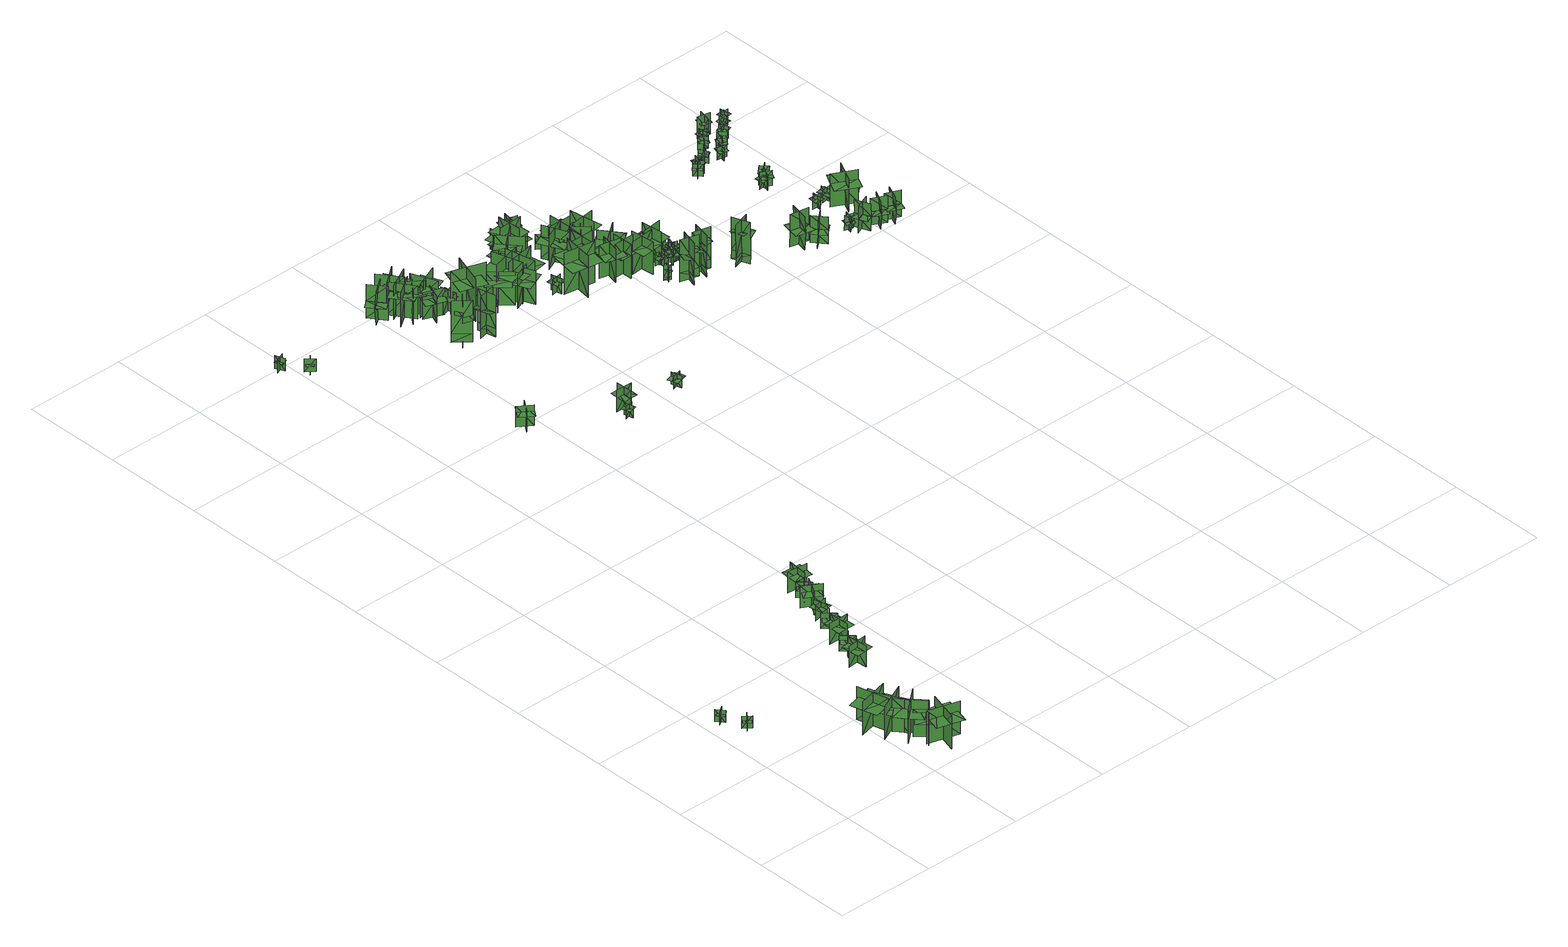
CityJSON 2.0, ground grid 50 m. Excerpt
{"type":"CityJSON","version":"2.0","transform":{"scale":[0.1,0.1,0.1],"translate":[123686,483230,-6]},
"CityObjects":{
"tree1":{"type":"SolitaryVegetationObject","geometry":[{"type":"MultiSurface","lod":"1","boundaries":[[[0,1,2]],[[0,2,3]],[[4,5,6]],[[4,6,7]],[[8,9,10]],[[8,10,11]],[[8,11,12]],[[8,12,13]]]}]},
"tree2":{"type":"SolitaryVegetationObject","geometry":[{"type":"MultiSurface","lod":"1","boundaries":[[[14,15,16]],[[14,16,17]],[[18,19,20]],[[18,20,21]],[[22,23,24]],[[22,24,25]],[[22,25,26]],[[22,26,27]]]}]},
"tree3":{"type":"SolitaryVegetationObject","geometry":[{"type":"MultiSurface","lod":"1","boundaries":[[[28,29,30]],[[28,30,31]],[[32,33,34]],[[32,34,35]],[[36,37,38]],[[36,38,39]],[[36,39,40]],[[36,40,41]]]}]},
"tree4":{"type":"SolitaryVegetationObject","geometry":[{"type":"MultiSurface","lod":"1","boundaries":[[[42,43,44]],[[42,44,45]],[[46,47,48]],[[46,48,49]],[[50,51,52]],[[50,52,53]],[[50,53,54]],[[50,54,55]]]}]},
"tree5":{"type":"SolitaryVegetationObject","geometry":[{"type":"MultiSurface","lod":"1","boundaries":[[[56,57,58]],[[56,58,59]],[[60,61,62]],[[60,62,63]],[[64,65,66]],[[64,66,67]],[[64,67,68]],[[64,68,69]]]}]},
"tree6":{"type":"SolitaryVegetationObject","geometry":[{"type":"MultiSurface","lod":"1","boundaries":[[[70,71,72]],[[70,72,73]],[[74,75,76]],[[74,76,77]],[[78,79,80]],[[78,80,81]],[[78,81,82]],[[78,82,83]]]}]},
"tree7":{"type":"SolitaryVegetationObject","geometry":[{"type":"MultiSurface","lod":"1","boundaries":[[[84,85,86]],[[84,86,87]],[[88,89,90]],[[88,90,91]],[[92,93,94]],[[92,94,95]],[[92,95,96]],[[92,96,97]]]}]},
"tree8":{"type":"SolitaryVegetationObject","geometry":[{"type":"MultiSurface","lod":"1","boundaries":[[[98,99,100]],[[98,100,101]],[[102,103,104]],[[102,104,105]],[[106,107,108]],[[106,108,109]],[[106,109,110]],[[106,110,111]]]}]},
"tree9":{"type":"SolitaryVegetationObject","geometry":[{"type":"MultiSurface","lod":"1","boundaries":[[[112,113,114]],[[112,114,115]],[[116,117,118]],[[116,118,119]],[[120,121,122]],[[120,122,123]],[[120,123,124]],[[120,124,125]]]}]},
"tree10":{"type":"SolitaryVegetationObject","geometry":[{"type":"MultiSurface","lod":"1","boundaries":[[[126,127,128]],[[126,128,129]],[[130,131,132]],[[130,132,133]],[[134,135,136]],[[134,136,137]],[[134,137,138]],[[134,138,139]]]}]},
"tree11":{"type":"SolitaryVegetationObject","geometry":[{"type":"MultiSurface","lod":"1","boundaries":[[[140,141,142]],[[140,142,143]],[[144,145,146]],[[144,146,147]],[[148,149,150]],[[148,150,151]],[[148,151,152]],[[148,152,153]]]}]},
"tree12":{"type":"SolitaryVegetationObject","geometry":[{"type":"MultiSurface","lod":"1","boundaries":[[[154,155,156]],[[154,156,157]],[[158,159,160]],[[158,160,161]],[[162,163,164]],[[162,164,165]],[[162,165,166]],[[162,166,167]]]}]},
"tree13":{"type":"SolitaryVegetationObject","geometry":[{"type":"MultiSurface","lod":"1","boundaries":[[[168,169,170]],[[168,170,171]],[[172,173,174]],[[172,174,175]],[[176,177,178]],[[176,178,179]],[[176,179,180]],[[176,180,181]]]}]},
"tree14":{"type":"SolitaryVegetationObject","geometry":[{"type":"MultiSurface","lod":"1","boundaries":[[[182,183,184]],[[182,184,185]],[[186,187,188]],[[186,188,189]],[[190,191,192]],[[190,192,193]],[[190,193,194]],[[190,194,195]]]}]},
"tree15":{"type":"SolitaryVegetationObject","geometry":[{"type":"MultiSurface","lod":"1","boundaries":[[[196,197,198]],[[196,198,199]],[[200,201,202]],[[200,202,203]],[[204,205,206]],[[204,206,207]],[[204,207,208]],[[204,208,209]]]}]},
"tree16":{"type":"SolitaryVegetationObject","geometry":[{"type":"MultiSurface","lod":"1","boundaries":[[[210,211,212]],[[210,212,213]],[[214,215,216]],[[214,216,217]],[[218,219,220]],[[218,220,221]],[[218,221,222]],[[218,222,223]]]}]},
"tree17":{"type":"SolitaryVegetationObject","geometry":[{"type":"MultiSurface","lod":"1","boundaries":[[[224,225,226]],[[224,226,227]],[[228,229,230]],[[228,230,231]],[[232,233,234]],[[232,234,235]],[[232,235,236]],[[232,236,237]]]}]},
"tree18":{"type":"SolitaryVegetationObject","geometry":[{"type":"MultiSurface","lod":"1","boundaries":[[[238,239,240]],[[238,240,241]],[[242,243,244]],[[242,244,245]],[[246,247,248]],[[246,248,249]],[[246,249,250]],[[246,250,251]]]}]},
"tree19":{"type":"SolitaryVegetationObject","geometry":[{"type":"MultiSurface","lod":"1","boundaries":[[[252,253,254]],[[252,254,255]],[[256,257,258]],[[256,258,259]],[[260,261,262]],[[260,262,263]],[[260,263,264]],[[260,264,265]]]}]},
"tree20":{"type":"SolitaryVegetationObject","geometry":[{"type":"MultiSurface","lod":"1","boundaries":[[[266,267,268]],[[266,268,269]],[[270,271,272]],[[270,272,273]],[[274,275,276]],[[274,276,277]],[[274,275,278]],[[274,278,279]]]}]},
"tree21":{"type":"SolitaryVegetationObject","geometry":[{"type":"MultiSurface","lod":"1","boundaries":[[[280,281,282]],[[280,282,283]],[[284,285,286]],[[284,286,287]],[[288,289,285]],[[288,285,284]],[[290,291,281]],[[290,281,280]],[[280,281,292]],[[280,292,293]],[[280,294,295]],[[280,295,281]]]}]},
"tree22":{"type":"SolitaryVegetationObject","geometry":[{"type":"MultiSurface","lod":"1","boundaries":[[[296,297,298]],[[296,298,299]],[[300,301,302]],[[300,302,303]],[[304,305,301]],[[304,301,300]],[[306,307,297]],[[306,297,296]],[[308,309,310]],[[308,310,311]],[[312,313,314]],[[312,314,315]]]}]},
"tree23":{"type":"SolitaryVegetationObject","geometry":[{"type":"MultiSurface","lod":"1","boundaries":[[[316,317,318]],[[316,318,319]],[[320,321,322]],[[320,322,323]],[[324,325,326]],[[324,326,327]],[[324,327,328]],[[324,328,329]]]}]},
"tree24":{"type":"SolitaryVegetationObject","geometry":[{"type":"MultiSurface","lod":"1","boundaries":[[[330,331,332]],[[330,332,333]],[[334,335,336]],[[334,336,337]],[[338,339,340]],[[338,340,341]],[[338,342,343]],[[338,343,339]]]}]},
"tree25":{"type":"SolitaryVegetationObject","geometry":[{"type":"MultiSurface","lod":"1","boundaries":[[[344,345,346]],[[344,346,347]],[[348,349,350]],[[348,350,351]],[[352,353,354]],[[352,354,355]],[[352,353,356]],[[352,356,357]]]}]},
"tree26":{"type":"SolitaryVegetationObject","geometry":[{"type":"MultiSurface","lod":"1","boundaries":[[[358,359,360]],[[358,360,361]],[[362,363,364]],[[362,364,365]],[[366,367,368]],[[366,368,369]],[[366,370,371]],[[366,371,367]]]}]},
"tree27":{"type":"SolitaryVegetationObject","geometry":[{"type":"MultiSurface","lod":"1","boundaries":[[[372,373,374]],[[372,374,375]],[[376,377,378]],[[376,378,379]],[[380,381,382]],[[380,382,383]],[[380,384,385]],[[380,385,381]]]}]},
"tree28":{"type":"SolitaryVegetationObject","geometry":[{"type":"MultiSurface","lod":"1","boundaries":[[[386,387,388]],[[386,388,389]],[[390,391,392]],[[390,392,393]],[[394,395,391]],[[394,391,390]],[[396,397,387]],[[396,387,386]],[[398,399,400]],[[398,400,401]],[[402,403,404]],[[402,404,405]]]}]},
"tree29":{"type":"SolitaryVegetationObject","geometry":[{"type":"MultiSurface","lod":"1","boundaries":[[[406,407,408]],[[406,408,409]],[[410,411,412]],[[410,412,413]],[[414,415,416]],[[414,416,417]],[[414,417,418]],[[414,418,419]]]}]},
"tree30":{"type":"SolitaryVegetationObject","geometry":[{"type":"MultiSurface","lod":"1","boundaries":[[[420,421,422]],[[420,422,423]],[[424,425,426]],[[424,426,427]],[[428,429,430]],[[428,430,431]],[[428,432,433]],[[428,433,429]]]}]},
"tree31":{"type":"SolitaryVegetationObject","geometry":[{"type":"MultiSurface","lod":"1","boundaries":[[[434,435,436]],[[434,436,437]],[[438,439,440]],[[438,440,441]],[[442,443,444]],[[442,444,445]],[[442,445,446]],[[442,446,447]]]}]},
"tree32":{"type":"SolitaryVegetationObject","geometry":[{"type":"MultiSurface","lod":"1","boundaries":[[[448,449,450]],[[448,450,451]],[[452,453,454]],[[452,454,455]],[[456,457,458]],[[456,458,459]],[[456,459,460]],[[456,460,461]]]}]},
"tree33":{"type":"SolitaryVegetationObject","geometry":[{"type":"MultiSurface","lod":"1","boundaries":[[[462,463,464]],[[462,464,465]],[[466,467,468]],[[466,468,469]],[[470,471,472]],[[470,472,473]],[[470,474,475]],[[470,475,471]]]}]},
"tree34":{"type":"SolitaryVegetationObject","geometry":[{"type":"MultiSurface","lod":"1","boundaries":[[[476,477,478]],[[476,478,479]],[[480,481,482]],[[480,482,483]],[[484,485,486]],[[484,486,487]],[[484,488,489]],[[484,489,485]]]}]},
"tree35":{"type":"SolitaryVegetationObject","geometry":[{"type":"MultiSurface","lod":"1","boundaries":[[[490,491,492]],[[490,492,493]],[[494,495,496]],[[494,496,497]],[[498,499,500]],[[498,500,501]],[[498,501,502]],[[498,502,503]]]}]},
"tree36":{"type":"SolitaryVegetationObject","geometry":[{"type":"MultiSurface","lod":"1","boundaries":[[[504,505,506]],[[504,506,507]],[[508,509,510]],[[508,510,511]],[[512,513,514]],[[512,514,515]],[[512,515,516]],[[512,516,517]]]}]},
"tree37":{"type":"SolitaryVegetationObject","geometry":[{"type":"MultiSurface","lod":"1","boundaries":[[[518,519,520]],[[518,520,521]],[[522,523,524]],[[522,524,525]],[[526,527,528]],[[526,528,529]],[[526,530,531]],[[526,531,527]]]}]},
"tree38":{"type":"SolitaryVegetationObject","geometry":[{"type":"MultiSurface","lod":"1","boundaries":[[[532,533,534]],[[532,534,535]],[[536,537,538]],[[536,538,539]],[[540,541,542]],[[540,542,543]],[[540,543,544]],[[540,544,545]]]}]},
"tree39":{"type":"SolitaryVegetationObject","geometry":[{"type":"MultiSurface","lod":"1","boundaries":[[[546,547,548]],[[546,548,549]],[[550,551,552]],[[550,552,553]],[[554,555,556]],[[554,556,557]],[[554,557,558]],[[554,558,559]]]}]},
"tree40":{"type":"SolitaryVegetationObject","geometry":[{"type":"MultiSurface","lod":"1","boundaries":[[[560,561,562]],[[560,562,563]],[[564,565,566]],[[564,566,567]],[[568,569,570]],[[568,570,571]],[[568,571,572]],[[568,572,573]]]}]},
"tree41":{"type":"SolitaryVegetationObject","geometry":[{"type":"MultiSurface","lod":"1","boundaries":[[[574,575,576]],[[574,576,577]],[[578,579,580]],[[578,580,581]],[[582,583,584]],[[582,584,585]],[[582,586,587]],[[582,587,583]]]}]},
"tree42":{"type":"SolitaryVegetationObject","geometry":[{"type":"MultiSurface","lod":"1","boundaries":[[[588,589,590]],[[588,590,591]],[[592,593,594]],[[592,594,595]],[[596,597,598]],[[596,598,599]],[[596,600,601]],[[596,601,597]]]}]},
"tree43":{"type":"SolitaryVegetationObject","geometry":[{"type":"MultiSurface","lod":"1","boundaries":[[[602,603,604]],[[602,604,605]],[[606,607,608]],[[606,608,609]],[[610,611,612]],[[610,612,613]],[[610,614,615]],[[610,615,611]]]}]},
"tree44":{"type":"SolitaryVegetationObject","geometry":[{"type":"MultiSurface","lod":"1","boundaries":[[[616,617,618]],[[616,618,619]],[[620,621,622]],[[620,622,623]],[[624,625,626]],[[624,626,627]],[[624,627,628]],[[624,628,629]]]}]},
"tree45":{"type":"SolitaryVegetationObject","geometry":[{"type":"MultiSurface","lod":"1","boundaries":[[[630,631,632]],[[630,632,633]],[[634,635,636]],[[634,636,637]],[[638,639,640]],[[638,640,641]],[[638,641,642]],[[638,642,643]]]}]},
"tree46":{"type":"SolitaryVegetationObject","geometry":[{"type":"MultiSurface","lod":"1","boundaries":[[[644,645,646]],[[644,646,647]],[[648,649,650]],[[648,650,651]],[[652,653,654]],[[652,654,655]],[[652,655,656]],[[652,656,657]]]}]},
"tree47":{"type":"SolitaryVegetationObject","geometry":[{"type":"MultiSurface","lod":"1","boundaries":[[[658,659,660]],[[658,660,661]],[[662,663,664]],[[662,664,665]],[[666,667,668]],[[666,668,669]],[[666,669,670]],[[666,670,671]]]}]},
"tree48":{"type":"SolitaryVegetationObject","geometry":[{"type":"MultiSurface","lod":"1","boundaries":[[[672,673,674]],[[672,674,675]],[[676,677,678]],[[676,678,679]],[[680,681,682]],[[680,682,683]],[[680,683,684]],[[680,684,685]]]}]},
"tree49":{"type":"SolitaryVegetationObject","geometry":[{"type":"MultiSurface","lod":"1","boundaries":[[[686,687,688]],[[686,688,689]],[[690,691,692]],[[690,692,693]],[[694,695,696]],[[694,696,697]],[[694,695,698]],[[694,698,699]]]}]},
"tree50":{"type":"SolitaryVegetationObject","geometry":[{"type":"MultiSurface","lod":"1","boundaries":[[[700,701,702]],[[700,702,703]],[[704,705,706]],[[704,706,707]],[[708,709,710]],[[708,710,711]],[[708,709,712]],[[708,712,713]]]}]},
"tree51":{"type":"SolitaryVegetationObject","geometry":[{"type":"MultiSurface","lod":"1","boundaries":[[[714,715,716]],[[714,716,717]],[[718,719,720]],[[718,720,721]],[[722,723,724]],[[722,724,725]],[[722,725,726]],[[722,726,727]]]}]},
"tree52":{"type":"SolitaryVegetationObject","geometry":[{"type":"MultiSurface","lod":"1","boundaries":[[[728,729,730]],[[728,730,731]],[[732,733,734]],[[732,734,735]],[[736,737,738]],[[736,738,739]],[[736,740,741]],[[736,741,737]]]}]},
"tree53":{"type":"SolitaryVegetationObject","geometry":[{"type":"MultiSurface","lod":"1","boundaries":[[[742,743,744]],[[742,744,745]],[[746,747,748]],[[746,748,749]],[[750,751,752]],[[750,752,753]],[[750,753,754]],[[750,754,755]]]}]},
"tree54":{"type":"SolitaryVegetationObject","geometry":[{"type":"MultiSurface","lod":"1","boundaries":[[[756,757,758]],[[756,758,759]],[[760,761,762]],[[760,762,763]],[[764,765,766]],[[764,766,767]],[[764,767,768]],[[764,768,769]]]}]},
"tree55":{"type":"SolitaryVegetationObject","geometry":[{"type":"MultiSurface","lod":"1","boundaries":[[[770,771,772]],[[770,772,773]],[[774,775,776]],[[774,776,777]],[[778,779,775]],[[778,775,774]],[[780,781,771]],[[780,771,770]],[[770,771,782]],[[770,782,783]],[[770,784,785]],[[770,785,771]]]}]},
"tree56":{"type":"SolitaryVegetationObject","geometry":[{"type":"MultiSurface","lod":"1","boundaries":[[[786,787,788]],[[786,788,789]],[[790,791,792]],[[790,792,793]],[[794,795,796]],[[794,796,797]],[[794,798,799]],[[794,799,795]]]}]},
"tree57":{"type":"SolitaryVegetationObject","geometry":[{"type":"MultiSurface","lod":"1","boundaries":[[[800,801,802]],[[800,802,803]],[[804,805,806]],[[804,806,807]],[[808,809,810]],[[808,810,811]],[[808,811,812]],[[808,812,813]]]}]},
"tree58":{"type":"SolitaryVegetationObject","geometry":[{"type":"MultiSurface","lod":"1","boundaries":[[[814,815,816]],[[814,816,817]],[[818,819,820]],[[818,820,821]],[[822,823,819]],[[822,819,818]],[[824,825,815]],[[824,815,814]],[[826,827,828]],[[826,828,829]],[[830,831,832]],[[830,832,833]]]}]},
"tree59":{"type":"SolitaryVegetationObject","geometry":[{"type":"MultiSurface","lod":"1","boundaries":[[[834,835,836]],[[834,836,837]],[[838,839,840]],[[838,840,841]],[[842,843,844]],[[842,844,845]],[[842,845,846]],[[842,846,847]]]}]},
"tree60":{"type":"SolitaryVegetationObject","geometry":[{"type":"MultiSurface","lod":"1","boundaries":[[[848,849,850]],[[848,850,851]],[[852,853,854]],[[852,854,855]],[[856,857,858]],[[856,858,859]],[[856,859,860]],[[856,860,861]]]}]},
"tree61":{"type":"SolitaryVegetationObject","geometry":[{"type":"MultiSurface","lod":"1","boundaries":[[[862,863,864]],[[862,864,865]],[[866,867,868]],[[866,868,869]],[[870,871,867]],[[870,867,866]],[[872,873,863]],[[872,863,862]],[[874,875,876]],[[874,876,877]],[[878,879,880]],[[878,880,881]]]}]},
"tree62":{"type":"SolitaryVegetationObject","geometry":[{"type":"MultiSurface","lod":"1","boundaries":[[[882,883,884]],[[882,884,885]],[[886,887,888]],[[886,888,889]],[[890,891,892]],[[890,892,893]],[[890,893,894]],[[890,894,895]]]}]},
"tree63":{"type":"SolitaryVegetationObject","geometry":[{"type":"MultiSurface","lod":"1","boundaries":[[[896,897,898]],[[896,898,899]],[[900,901,902]],[[900,902,903]],[[904,905,906]],[[904,906,907]],[[904,908,909]],[[904,909,905]]]}]},
"tree64":{"type":"SolitaryVegetationObject","geometry":[{"type":"MultiSurface","lod":"1","boundaries":[[[910,911,912]],[[910,912,913]],[[914,915,916]],[[914,916,917]],[[918,919,920]],[[918,920,921]],[[918,921,922]],[[918,922,923]]]}]},
"tree65":{"type":"SolitaryVegetationObject","geometry":[{"type":"MultiSurface","lod":"1","boundaries":[[[924,925,926]],[[924,926,927]],[[928,929,930]],[[928,930,931]],[[932,933,929]],[[932,929,928]],[[934,935,925]],[[934,925,924]],[[936,937,938]],[[936,938,939]],[[940,941,942]],[[940,942,943]]]}]},
"tree66":{"type":"SolitaryVegetationObject","geometry":[{"type":"MultiSurface","lod":"1","boundaries":[[[944,945,946]],[[944,946,947]],[[948,949,950]],[[948,950,951]],[[952,953,954]],[[952,954,955]],[[952,955,956]],[[952,956,957]]]}]},
"tree67":{"type":"SolitaryVegetationObject","geometry":[{"type":"MultiSurface","lod":"1","boundaries":[[[958,959,960]],[[958,960,961]],[[962,963,964]],[[962,964,965]],[[966,967,968]],[[966,968,969]],[[966,969,970]],[[966,970,971]]]}]},
"tree68":{"type":"SolitaryVegetationObject","geometry":[{"type":"MultiSurface","lod":"1","boundaries":[[[972,973,974]],[[972,974,975]],[[976,977,978]],[[976,978,979]],[[980,981,982]],[[980,982,983]],[[980,983,984]],[[980,984,985]]]}]},
"tree69":{"type":"SolitaryVegetationObject","geometry":[{"type":"MultiSurface","lod":"1","boundaries":[[[986,987,988]],[[986,988,989]],[[990,991,992]],[[990,992,993]],[[994,995,996]],[[994,996,997]],[[994,997,998]],[[994,998,999]]]}]},
"tree70":{"type":"SolitaryVegetationObject","geometry":[{"type":"MultiSurface","lod":"1","boundaries":[[[1000,1001,1002]],[[1000,1002,1003]],[[1004,1005,1006]],[[1004,1006,1007]],[[1008,1009,1010]],[[1008,1010,1011]],[[1008,1011,1012]],[[1008,1012,1013]]]}]},
"tree71":{"type":"SolitaryVegetationObject","geometry":[{"type":"MultiSurface","lod":"1","boundaries":[[[1014,1015,1016]],[[1014,1016,1017]],[[1018,1019,1020]],[[1018,1020,1021]],[[1022,1023,1019]],[[1022,1019,1018]],[[1024,1025,1015]],[[1024,1015,1014]],[[1026,1027,1028]],[[1026,1028,1029]],[[1030,1031,1032]],[[1030,1032,1033]]]}]},
"tree72":{"type":"SolitaryVegetationObject","geometry":[{"type":"MultiSurface","lod":"1","boundaries":[[[1034,1035,1036]],[[1034,1036,1037]],[[1038,1039,1040]],[[1038,1040,1041]],[[1042,1043,1039]],[[1042,1039,1038]],[[1044,1045,1035]],[[1044,1035,1034]],[[1034,1035,1046]],[[1034,1046,1047]],[[1034,1048,1049]],[[1034,1049,1035]]]}]},
"tree73":{"type":"SolitaryVegetationObject","geometry":[{"type":"MultiSurface","lod":"1","boundaries":[[[1050,1051,1052]],[[1050,1052,1053]],[[1054,1055,1056]],[[1054,1056,1057]],[[1058,1059,1055]],[[1058,1055,1054]],[[1060,1061,1051]],[[1060,1051,1050]],[[1050,1051,1062]],[[1050,1062,1063]],[[1050,1064,1065]],[[1050,1065,1051]]]}]},
"tree74":{"type":"SolitaryVegetationObject","geometry":[{"type":"MultiSurface","lod":"1","boundaries":[[[1066,1067,1068]],[[1066,1068,1069]],[[1070,1071,1072]],[[1070,1072,1073]],[[1074,1075,1071]],[[1074,1071,1070]],[[1076,1077,1067]],[[1076,1067,1066]],[[1066,1067,1078]],[[1066,1078,1079]],[[1066,1080,1081]],[[1066,1081,1067]]]}]},
"tree75":{"type":"SolitaryVegetationObject","geometry":[{"type":"MultiSurface","lod":"1","boundaries":[[[1082,1083,1084]],[[1082,1084,1085]],[[1086,1087,1088]],[[1086,1088,1089]],[[1090,1091,1092]],[[1090,1092,1093]],[[1090,1093,1094]],[[1090,1094,1095]]]}]},
"tree76":{"type":"SolitaryVegetationObject","geometry":[{"type":"MultiSurface","lod":"1","boundaries":[[[1096,1097,1098]],[[1096,1098,1099]],[[1100,1101,1102]],[[1100,1102,1103]],[[1104,1105,1101]],[[1104,1101,1100]],[[1106,1107,1097]],[[1106,1097,1096]],[[1096,1097,1108]],[[1096,1108,1109]],[[1096,1110,1111]],[[1096,1111,1097]]]}]},
"tree77":{"type":"SolitaryVegetationObject","geometry":[{"type":"MultiSurface","lod":"1","boundaries":[[[1112,1113,1114]],[[1112,1114,1115]],[[1116,1117,1118]],[[1116,1118,1119]],[[1120,1121,1122]],[[1120,1122,1123]],[[1120,1124,1125]],[[1120,1125,1121]]]}]},
"tree78":{"type":"SolitaryVegetationObject","geometry":[{"type":"MultiSurface","lod":"1","boundaries":[[[1126,1127,1128]],[[1126,1128,1129]],[[1130,1131,1132]],[[1130,1132,1133]],[[1134,1135,1136]],[[1134,1136,1137]],[[1134,1137,1138]],[[1134,1138,1139]]]}]},
"tree79":{"type":"SolitaryVegetationObject","geometry":[{"type":"MultiSurface","lod":"1","boundaries":[[[1140,1141,1142]],[[1140,1142,1143]],[[1144,1145,1146]],[[1144,1146,1147]],[[1148,1149,1150]],[[1148,1150,1151]],[[1148,1151,1152]],[[1148,1152,1153]]]}]},
"tree80":{"type":"SolitaryVegetationObject","geometry":[{"type":"MultiSurface","lod":"1","boundaries":[[[1154,1155,1156]],[[1154,1156,1157]],[[1158,1159,1160]],[[1158,1160,1161]],[[1162,1163,1164]],[[1162,1164,1165]],[[1162,1165,1166]],[[1162,1166,1167]]]}]},
"tree81":{"type":"SolitaryVegetationObject","geometry":[{"type":"MultiSurface","lod":"1","boundaries":[[[1168,1169,1170]],[[1168,1170,1171]],[[1172,1173,1174]],[[1172,1174,1175]],[[1176,1177,1178]],[[1176,1178,1179]],[[1176,1179,1180]],[[1176,1180,1181]]]}]},
"tree82":{"type":"SolitaryVegetationObject","geometry":[{"type":"MultiSurface","lod":"1","boundaries":[[[1182,1183,1184]],[[1182,1184,1185]],[[1186,1187,1188]],[[1186,1188,1189]],[[1190,1191,1187]],[[1190,1187,1186]],[[1192,1193,1183]],[[1192,1183,1182]],[[1182,1183,1194]],[[1182,1194,1195]],[[1182,1196,1197]],[[1182,1197,1183]]]}]},
"tree83":{"type":"SolitaryVegetationObject","geometry":[{"type":"MultiSurface","lod":"1","boundaries":[[[1198,1199,1200]],[[1198,1200,1201]],[[1202,1203,1204]],[[1202,1204,1205]],[[1206,1207,1208]],[[1206,1208,1209]],[[1206,1210,1211]],[[1206,1211,1207]]]}]},
"tree84":{"type":"SolitaryVegetationObject","geometry":[{"type":"MultiSurface","lod":"1","boundaries":[[[1212,1213,1214]],[[1212,1214,1215]],[[1216,1217,1218]],[[1216,1218,1219]],[[1220,1221,1222]],[[1220,1222,1223]],[[1220,1223,1224]],[[1220,1224,1225]]]}]},
"tree85":{"type":"SolitaryVegetationObject","geometry":[{"type":"MultiSurface","lod":"1","boundaries":[[[1226,1227,1228]],[[1226,1228,1229]],[[1230,1231,1232]],[[1230,1232,1233]],[[1234,1235,1236]],[[1234,1236,1237]],[[1234,1237,1238]],[[1234,1238,1239]]]}]},
"tree86":{"type":"SolitaryVegetationObject","geometry":[{"type":"MultiSurface","lod":"1","boundaries":[[[1240,1241,1242]],[[1240,1242,1243]],[[1244,1245,1246]],[[1244,1246,1247]],[[1248,1249,1250]],[[1248,1250,1251]],[[1248,1251,1252]],[[1248,1252,1253]]]}]},
"tree87":{"type":"SolitaryVegetationObject","geometry":[{"type":"MultiSurface","lod":"1","boundaries":[[[1254,1255,1256]],[[1254,1256,1257]],[[1258,1259,1260]],[[1258,1260,1261]],[[1262,1263,1259]],[[1262,1259,1258]],[[1264,1265,1255]],[[1264,1255,1254]],[[1254,1255,1266]],[[1254,1266,1267]],[[1254,1268,1269]],[[1254,1269,1255]]]}]},
"tree88":{"type":"SolitaryVegetationObject","geometry":[{"type":"MultiSurface","lod":"1","boundaries":[[[1270,1271,1272]],[[1270,1272,1273]],[[1274,1275,1276]],[[1274,1276,1277]],[[1278,1279,1280]],[[1278,1280,1281]],[[1278,1281,1282]],[[1278,1282,1283]]]}]},
"tree89":{"type":"SolitaryVegetationObject","geometry":[{"type":"MultiSurface","lod":"1","boundaries":[[[1284,1285,1286]],[[1284,1286,1287]],[[1288,1289,1290]],[[1288,1290,1291]],[[1292,1293,1294]],[[1292,1294,1295]],[[1292,1295,1296]],[[1292,1296,1297]]]}]},
"tree90":{"type":"SolitaryVegetationObject","geometry":[{"type":"MultiSurface","lod":"1","boundaries":[[[1298,1299,1300]],[[1298,1300,1301]],[[1302,1303,1304]],[[1302,1304,1305]],[[1306,1307,1308]],[[1306,1308,1309]],[[1306,1309,1310]],[[1306,1310,1311]]]}]},
"tree91":{"type":"SolitaryVegetationObject","geometry":[{"type":"MultiSurface","lod":"1","boundaries":[[[1312,1313,1314]],[[1312,1314,1315]],[[1316,1317,1318]],[[1316,1318,1319]],[[1320,1321,1322]],[[1320,1322,1323]],[[1320,1323,1324]],[[1320,1324,1325]]]}]},
"tree92":{"type":"SolitaryVegetationObject","geometry":[{"type":"MultiSurface","lod":"1","boundaries":[[[1326,1327,1328]],[[1326,1328,1329]],[[1330,1331,1332]],[[1330,1332,1333]],[[1334,1335,1336]],[[1334,1336,1337]],[[1334,1337,1338]],[[1334,1338,1339]]]}]},
"tree93":{"type":"SolitaryVegetationObject","geometry":[{"type":"MultiSurface","lod":"1","boundaries":[[[1340,1341,1342]],[[1340,1342,1343]],[[1344,1345,1346]],[[1344,1346,1347]],[[1348,1349,1350]],[[1348,1350,1351]],[[1348,1351,1352]],[[1348,1352,1353]]]}]},
"tree94":{"type":"SolitaryVegetationObject","geometry":[{"type":"MultiSurface","lod":"1","boundaries":[[[1354,1355,1356]],[[1354,1356,1357]],[[1358,1359,1360]],[[1358,1360,1361]],[[1362,1363,1364]],[[1362,1364,1365]],[[1362,1365,1366]],[[1362,1366,1367]]]}]},
"tree95":{"type":"SolitaryVegetationObject","geometry":[{"type":"MultiSurface","lod":"1","boundaries":[[[1368,1369,1370]],[[1368,1370,1371]],[[1372,1373,1374]],[[1372,1374,1375]],[[1376,1377,1378]],[[1376,1378,1379]],[[1376,1379,1380]],[[1376,1380,1381]]]}]},
"tree96":{"type":"SolitaryVegetationObject","geometry":[{"type":"MultiSurface","lod":"1","boundaries":[[[1382,1383,1384]],[[1382,1384,1385]],[[1386,1387,1388]],[[1386,1388,1389]],[[1390,1391,1392]],[[1390,1392,1393]],[[1390,1393,1394]],[[1390,1394,1395]]]}]},
"tree97":{"type":"SolitaryVegetationObject","geometry":[{"type":"MultiSurface","lod":"1","boundaries":[[[1396,1397,1398]],[[1396,1398,1399]],[[1400,1401,1402]],[[1400,1402,1403]],[[1404,1405,1406]],[[1404,1406,1407]],[[1404,1407,1408]],[[1404,1408,1409]]]}]}
},
"vertices":[
[18,807,55],[55,834,55],[55,834,117],[18,807,117],[47,802,55],[47,802,117],[20,840,117],[20,840,55],[47,802,98],[63,814,98],[41,844,98],[25,832,98],[10,821,98],[32,791,98],
[69,725,55],[105,696,55],[105,696,117],[69,725,117],[72,696,55],[72,696,117],[102,731,117],[102,731,55],[72,696,97],[87,683,97],[111,712,97],[96,724,97],[81,737,97],[57,708,97],
[471,447,49],[509,294,49],[509,294,220],[471,447,220],[414,350,49],[567,388,49],[567,388,220],[414,350,220],[420,352,172],[437,285,172],[577,320,172],[561,387,172],[544,454,172],[404,418,172],
[459,261,49],[601,328,49],[601,328,219],[459,261,219],[565,224,49],[498,366,49],[498,366,219],[565,224,219],[562,229,172],[625,259,172],[563,390,172],[501,360,172],[438,331,172],[500,200,172],
[623,162,49],[522,283,49],[522,283,220],[623,162,220],[632,274,49],[511,173,49],[511,173,220],[632,274,220],[627,270,173],[583,323,173],[472,230,173],[516,177,173],[560,124,173],[671,217,173],
[564,104,50],[652,198,50],[652,198,190],[564,104,190],[656,108,50],[562,196,50],[562,196,190],[656,108,190],[652,112,151],[691,153,151],[604,234,151],[566,192,151],[527,151,151],[614,70,151],
[718,75,49],[566,117,49],[566,117,220],[718,75,220],[662,172,49],[620,21,49],[620,21,220],[662,172,220],[660,166,173],[594,185,173],[555,45,173],[621,27,173],[688,8,173],[726,148,173],
[706,747,47],[806,757,47],[806,757,155],[706,747,155],[762,702,47],[752,802,47],[752,802,155],[762,702,155],[762,706,125],[805,710,125],[796,802,125],[753,798,125],[709,794,125],[718,702,125],
[758,863,47],[809,813,47],[809,813,125],[758,863,125],[759,812,47],[810,863,47],[810,863,125],[759,812,125],[761,814,103],[784,792,103],[830,839,103],[808,861,103],[785,883,103],[739,836,103],
[760,923,46],[861,923,46],[861,923,155],[760,923,155],[812,873,46],[811,973,46],[811,973,155],[812,873,155],[812,877,125],[856,877,125],[855,969,125],[811,969,125],[768,969,125],[768,877,125],
[810,1033,47],[864,985,47],[864,985,125],[810,1033,125],[814,982,47],[861,1036,47],[861,1036,125],[814,982,125],[816,984,103],[839,963,103],[883,1013,103],[859,1033,103],[836,1054,103],[792,1005,103],
[901,1102,47],[831,1087,47],[831,1087,125],[901,1102,125],[858,1129,47],[872,1059,47],[872,1059,125],[858,1129,125],[858,1127,103],[828,1120,103],[841,1056,103],[871,1062,103],[902,1068,103],[889,1133,103],
[936,1154,46],[850,1204,46],[850,1204,155],[936,1154,155],[917,1223,46],[867,1136,46],[867,1136,155],[917,1223,155],[915,1220,125],[877,1241,125],[831,1162,125],[869,1140,125],[907,1118,125],[953,1198,125],
[940,1221,47],[888,1270,47],[888,1270,125],[940,1221,125],[938,1272,47],[889,1220,47],[889,1220,125],[938,1272,125],[936,1270,103],[913,1292,103],[868,1244,103],[891,1222,103],[914,1201,103],[959,1249,103],
[931,1262,46],[940,1362,46],[940,1362,155],[931,1262,155],[986,1308,46],[886,1317,46],[886,1317,155],[986,1308,155],[981,1308,125],[986,1352,125],[894,1361,125],[890,1317,125],[886,1273,125],[977,1265,125],
[429,3928,48],[410,3973,48],[410,3973,114],[429,3928,114],[442,3961,48],[397,3941,48],[397,3941,114],[442,3961,114],[437,3959,89],[429,3977,89],[397,3963,89],[405,3945,89],[413,3926,89],[445,3940,89],
[510,3862,57],[477,3826,57],[477,3826,123],[510,3862,123],[475,3860,57],[512,3827,57],[512,3827,123],[475,3860,123],[479,3857,98],[466,3841,98],[492,3818,98],[505,3833,98],[519,3848,98],[493,3872,98],
[910,2910,64],[847,2955,64],[847,2955,172],[910,2910,172],[902,2961,64],[857,2898,64],[857,2898,172],[902,2961,172],[902,2961,142],[870,2983,142],[825,2920,142],[857,2898,142],[888,2875,142],[933,2938,142],
[1230,2685,61],[1273,2695,61],[1273,2695,123],[1230,2685,123],[1256,2669,61],[1245,2712,61],[1245,2712,123],[1256,2669,123],[1256,2669,105],[1277,2675,105],[1266,2718,105],[1245,2712,105],[1223,2707,105],[1234,2664,105],
[1276,2788,61],[1276,2705,61],[1276,2705,171],[1276,2788,171],[1236,2748,61],[1319,2748,61],[1319,2748,171],[1236,2748,171],[1273,2788,134],[1273,2705,134],[1314,2705,134],[1314,2787,134],[1240,2705,134],[1240,2788,134],
[979,4019,94],[1036,3945,94],[1074,3974,94],[1017,4048,94],[1043,4012,94],[969,3955,94],[973,3950,180],[1047,4007,180],[1047,4007,8],[973,3950,8],[976,4016,8],[1033,3942,8],[1036,3945,180],[979,4019,180],[942,3990,94],[998,3916,94],
[1180,3640,60],[1119,3573,60],[1118,3574,230],[1179,3641,230],[1112,3637,60],[1179,3576,60],[1179,3576,230],[1112,3637,230],[1112,3637,15],[1179,3576,15],[1179,3641,15],[1118,3574,15],[1180,3640,143],[1119,3573,143],[1153,3542,159],[1214,3609,159],[1127,3582,169],[1172,3633,169],[1147,3656,179],[1101,3605,179],
[1035,4014,16],[1033,4058,16],[1033,4058,78],[1035,4014,78],[1055,4036,16],[1011,4034,16],[1011,4034,78],[1055,4036,78],[1055,4036,60],[1054,4058,60],[1010,4056,60],[1011,4034,60],[1012,4012,60],[1056,4014,60],
[1057,3972,7],[1130,3864,7],[1130,3864,179],[1057,3972,179],[1038,3871,7],[1146,3944,7],[1146,3944,179],[1038,3871,179],[1064,3963,134],[1130,3864,134],[1173,3893,134],[1106,3992,134],[1021,3934,134],[1087,3836,134],
[1050,4043,14],[1128,3941,14],[1128,3941,186],[1050,4043,186],[1039,3956,14],[1141,4035,14],[1141,4035,186],[1039,3956,186],[1047,4041,128],[1125,3938,128],[1177,3978,128],[1098,4080,128],[1084,3906,128],[1005,4009,128],
[1074,3949,8],[1178,3870,8],[1178,3870,180],[1074,3949,180],[1089,3847,8],[1167,3951,8],[1167,3951,180],[1089,3847,180],[1083,3942,136],[1178,3870,136],[1209,3911,136],[1114,3983,136],[1052,3901,136],[1147,3829,136],
[1082,4026,11],[1142,3911,11],[1142,3911,183],[1082,4026,183],[1052,3928,11],[1167,3988,11],[1167,3988,183],[1052,3928,183],[1088,4016,139],[1142,3911,139],[1188,3935,139],[1133,4040,139],[1042,3993,139],[1097,3887,139],
[1275,3538,59],[1254,3626,59],[1255,3627,229],[1277,3539,229],[1311,3597,59],[1223,3575,59],[1223,3574,229],[1311,3596,229],[1311,3596,14],[1223,3574,14],[1277,3539,14],[1255,3627,14],[1276,3538,142],[1254,3626,142],[1210,3615,158],[1231,3527,158],[1258,3614,169],[1274,3548,169],[1308,3557,178],[1291,3623,178],
[1143,3848,8],[1236,3811,8],[1236,3811,146],[1143,3848,146],[1169,3787,8],[1206,3879,8],[1206,3879,146],[1169,3787,146],[1169,3787,108],[1216,3769,108],[1252,3861,108],[1206,3879,108],[1159,3898,108],[1123,3805,108],
[1262,3911,10],[1142,3861,10],[1142,3861,182],[1262,3911,182],[1167,3949,10],[1217,3829,10],[1217,3829,182],[1167,3949,182],[1252,3906,138],[1142,3861,138],[1162,3813,138],[1272,3859,138],[1232,3954,138],[1123,3908,138],
[1569,2704,46],[1569,2704,108],[1554,2755,108],[1554,2755,46],[1538,2722,46],[1538,2722,108],[1587,2736,108],[1587,2736,46],[1530,2720,88],[1537,2694,88],[1599,2712,88],[1592,2737,88],[1584,2763,88],[1523,2746,88],
[1251,3851,13],[1270,3776,13],[1270,3776,121],[1251,3851,121],[1224,3807,13],[1299,3826,13],[1299,3826,121],[1224,3807,121],[1224,3807,90],[1233,3770,90],[1309,3788,90],[1299,3826,90],[1290,3863,90],[1215,3845,90],
[1296,3683,10],[1348,3840,10],[1348,3840,229],[1296,3683,229],[1412,3743,10],[1255,3795,10],[1255,3795,229],[1412,3743,229],[1301,3697,172],[1348,3840,172],[1286,3861,172],[1238,3717,172],[1363,3676,172],[1410,3820,172],
[1501,3661,5],[1405,3749,5],[1405,3749,177],[1501,3661,177],[1496,3764,5],[1408,3668,5],[1408,3668,177],[1496,3764,177],[1493,3669,133],[1405,3749,133],[1370,3711,133],[1458,3631,133],[1527,3706,133],[1440,3787,133],
[1490,3795,4],[1530,3645,4],[1530,3645,219],[1490,3795,219],[1438,3706,4],[1588,3746,4],[1588,3746,219],[1438,3706,219],[1438,3706,159],[1458,3631,159],[1608,3671,159],[1588,3746,159],[1568,3821,159],[1418,3781,159],
[1467,3767,17],[1544,3792,17],[1544,3792,126],[1467,3767,126],[1514,3744,17],[1514,3744,126],[1488,3821,126],[1488,3821,17],[1514,3744,92],[1546,3754,92],[1525,3816,92],[1493,3805,92],[1461,3795,92],[1481,3733,92],
[1489,3630,9],[1585,3671,9],[1585,3671,183],[1489,3630,183],[1563,3601,9],[1522,3697,9],[1522,3697,183],[1563,3601,183],[1563,3601,126],[1522,3697,126],[1470,3674,126],[1511,3578,126],[1616,3623,126],[1575,3719,126],
[1546,3770,4],[1574,3618,4],[1574,3618,220],[1546,3770,220],[1487,3686,4],[1639,3713,4],[1639,3713,220],[1487,3686,220],[1487,3686,159],[1500,3610,159],[1653,3637,159],[1639,3713,159],[1626,3790,159],[1473,3762,159],
[1632,3847,17],[1579,3862,17],[1579,3862,94],[1632,3847,94],[1614,3879,17],[1600,3826,17],[1600,3826,94],[1614,3879,94],[1614,3879,72],[1588,3886,72],[1573,3833,72],[1600,3826,72],[1626,3818,72],[1641,3872,72],
[1697,3582,9],[1685,3636,9],[1685,3636,86],[1697,3582,86],[1717,3612,9],[1663,3601,9],[1663,3601,86],[1717,3612,86],[1717,3612,65],[1711,3639,65],[1657,3628,65],[1663,3601,65],[1669,3574,65],[1723,3585,65],
[1577,3882,17],[1643,3891,17],[1643,3891,128],[1577,3882,128],[1618,3851,17],[1609,3917,17],[1609,3917,128],[1618,3851,128],[1618,3851,92],[1609,3917,92],[1573,3912,92],[1582,3847,92],[1654,3856,92],[1645,3922,92],
[1698,3810,10],[1615,3910,10],[1615,3910,182],[1698,3810,182],[1707,3912,10],[1607,3829,10],[1607,3829,182],[1707,3912,182],[1691,3818,138],[1615,3910,138],[1575,3877,138],[1651,3786,138],[1730,3851,138],[1655,3943,138],
[1663,3884,13],[1662,3967,13],[1662,3967,123],[1663,3884,123],[1708,3931,13],[1626,3930,13],[1626,3930,123],[1708,3931,123],[1663,3891,95],[1662,3967,95],[1629,3966,95],[1630,3891,95],[1695,3891,95],[1695,3967,95],
[1705,3577,4],[1859,3553,4],[1859,3553,219],[1705,3577,219],[1766,3493,4],[1789,3646,4],[1789,3646,219],[1766,3493,219],[1766,3493,159],[1843,3481,159],[1866,3634,159],[1789,3646,159],[1713,3658,159],[1689,3505,159],
[1691,4017,15],[1711,3918,15],[1711,3918,123],[1691,4017,123],[1652,3957,15],[1750,3976,15],[1750,3976,123],[1652,3957,123],[1656,3957,93],[1665,3914,93],[1755,3933,93],[1746,3976,93],[1738,4019,93],[1647,4000,93],
[1663,3927,12],[1784,3933,12],[1784,3933,182],[1663,3927,182],[1722,3872,12],[1716,3993,12],[1716,3993,182],[1722,3872,182],[1722,3872,134],[1783,3875,134],[1777,3997,134],[1716,3993,134],[1655,3990,134],[1662,3869,134],
[1762,3952,15],[1728,4005,15],[1728,4005,123],[1762,3952,123],[1771,3993,15],[1771,3993,123],[1718,3959,123],[1718,3959,15],[1769,3992,88],[1755,4014,88],[1712,3987,88],[1726,3964,88],[1740,3942,88],[1783,3969,88],
[1792,3898,14],[1792,3953,14],[1792,3953,91],[1792,3898,91],[1818,3924,14],[1763,3924,14],[1763,3924,91],[1818,3924,91],[1818,3924,69],[1818,3951,69],[1763,3951,69],[1763,3924,69],[1763,3896,69],[1818,3896,69],
[1810,3831,7],[1864,3714,7],[1864,3714,179],[1810,3831,179],[1780,3749,7],[1897,3802,7],[1897,3802,179],[1780,3749,179],[1806,3829,122],[1860,3712,122],[1919,3739,122],[1865,3856,122],[1813,3690,122],[1759,3807,122],
[1883,3594,6],[1880,3724,6],[1880,3724,178],[1883,3594,178],[1943,3658,6],[1814,3655,6],[1814,3655,178],[1943,3658,178],[1888,3595,120],[1884,3724,120],[1819,3722,120],[1823,3593,120],[1936,3725,120],[1940,3596,120],
[1794,3978,15],[1808,4055,15],[1808,4055,123],[1794,3978,123],[1836,4007,15],[1760,4022,15],[1760,4022,123],[1836,4007,123],[1836,4007,93],[1843,4045,93],[1767,4060,93],[1760,4022,93],[1753,3983,93],[1829,3969,93],
[1923,3491,6],[1947,3592,6],[1947,3592,179],[1923,3491,179],[1991,3533,6],[1890,3557,6],[1890,3557,179],[1991,3533,179],[1991,3533,123],[1890,3557,123],[1876,3502,123],[1978,3477,123],[2004,3588,123],[1903,3613,123],
[1872,3851,13],[1830,3888,13],[1830,3888,90],[1872,3851,90],[1870,3888,13],[1833,3846,13],[1833,3846,90],[1870,3888,90],[1870,3888,69],[1849,3906,69],[1813,3865,69],[1833,3846,69],[1854,3828,69],[1891,3870,69],
[1944,3798,10],[1822,3796,10],[1822,3796,179],[1944,3798,179],[1886,3855,10],[1888,3733,10],[1888,3733,179],[1886,3855,179],[1886,3855,131],[1825,3854,131],[1827,3732,131],[1888,3733,131],[1949,3734,131],[1947,3856,131],
[1954,3747,95],[1894,3676,95],[1931,3644,95],[1991,3716,95],[1961,3683,95],[1889,3743,95],[1886,3739,180],[1957,3678,180],[1957,3678,9],[1886,3739,9],[1951,3750,9],[1891,3678,9],[1894,3676,180],[1954,3747,180],[1918,3778,95],[1858,3706,95],
[2046,3518,6],[1941,3515,6],[1941,3515,180],[2046,3518,180],[1988,3573,6],[1990,3468,6],[1990,3468,180],[1988,3573,180],[1988,3573,123],[1990,3468,123],[2047,3470,123],[2045,3574,123],[1931,3571,123],[1933,3467,123],
[1961,3649,7],[2034,3552,7],[2034,3552,176],[1961,3649,176],[1949,3569,7],[2046,3643,7],[2046,3643,176],[1949,3569,176],[1949,3569,129],[1986,3521,129],[2083,3594,129],[2046,3643,129],[2009,3691,129],[1912,3618,129],
[2095,3361,30],[2080,3332,30],[2079,3332,91],[2094,3361,91],[2071,3354,30],[2100,3339,30],[2100,3339,91],[2072,3354,91],[2072,3354,14],[2100,3339,14],[2094,3361,14],[2079,3332,14],[2094,3361,60],[2080,3332,60],[2094,3325,66],[2109,3354,66],[2082,3336,70],[2093,3358,70],[2082,3364,73],[2071,3342,73],
[1988,3696,11],[1970,3822,11],[1970,3822,181],[1988,3696,181],[2037,3761,11],[2037,3761,181],[1910,3744,181],[1910,3744,11],[2037,3761,128],[2029,3814,128],[1928,3800,128],[1935,3747,128],[1943,3694,128],[2044,3709,128],
[2064,3545,6],[2076,3424,6],[2076,3424,175],[2064,3545,175],[2012,3483,6],[2134,3495,6],[2134,3495,175],[2012,3483,175],[2012,3483,128],[2018,3422,128],[2139,3434,128],[2134,3495,128],[2128,3555,128],[2007,3543,128],
[2146,3249,54],[2172,3336,54],[2173,3336,225],[2147,3249,225],[2206,3281,55],[2119,3307,55],[2119,3306,225],[2206,3281,225],[2206,3281,9],[2119,3306,9],[2147,3249,9],[2173,3336,9],[2147,3249,138],[2172,3336,138],[2128,3349,154],[2102,3262,154],[2169,3324,164],[2150,3258,164],[2183,3249,174],[2202,3314,174],
[2146,3486,10],[2146,3486,72],[2147,3432,72],[2147,3432,10],[2171,3460,10],[2171,3460,72],[2120,3459,72],[2120,3459,10],[2179,3460,52],[2179,3487,52],[2115,3486,52],[2115,3459,52],[2116,3432,52],[2180,3433,52],
[2144,3449,8],[2132,3553,8],[2132,3553,181],[2144,3449,181],[2193,3513,8],[2090,3500,8],[2090,3500,181],[2193,3513,181],[2193,3513,124],[2090,3500,124],[2097,3443,124],[2200,3456,124],[2186,3569,124],[2083,3557,124],
[2169,3475,10],[2169,3475,72],[2159,3422,72],[2159,3422,10],[2189,3445,10],[2189,3445,72],[2138,3454,72],[2138,3454,10],[2196,3444,52],[2201,3470,52],[2138,3481,52],[2133,3455,52],[2129,3429,52],[2192,3417,52],
[2219,3250,59],[2240,3338,59],[2241,3338,230],[2221,3250,230],[2278,3286,60],[2189,3306,60],[2189,3306,230],[2278,3285,230],[2278,3285,14],[2189,3306,14],[2221,3250,14],[2241,3338,14],[2220,3250,142],[2241,3338,142],[2196,3348,159],[2175,3260,159],[2238,3326,169],[2223,3260,169],[2257,3252,179],[2272,3318,179],
[2201,3462,8],[2201,3462,70],[2180,3413,70],[2180,3413,8],[2214,3428,8],[2214,3428,70],[2167,3449,70],[2167,3449,8],[2222,3425,50],[2232,3450,50],[2173,3475,50],[2163,3450,50],[2152,3426,50],[2211,3401,50],
[2188,3488,12],[2188,3488,74],[2202,3540,74],[2202,3540,12],[2171,3520,12],[2171,3520,74],[2220,3506,74],[2220,3506,12],[2163,3522,54],[2156,3497,54],[2218,3479,54],[2225,3505,54],[2232,3531,54],[2170,3548,54],
[2225,3404,6],[2225,3404,68],[2225,3457,68],[2225,3457,6],[2200,3430,6],[2200,3430,68],[2252,3430,68],[2252,3430,6],[2192,3430,47],[2193,3403,47],[2257,3404,47],[2256,3430,47],[2256,3457,47],[2192,3456,47],
[2203,3498,10],[2236,3466,10],[2236,3466,72],[2203,3498,72],[2203,3468,10],[2203,3468,72],[2236,3502,72],[2236,3502,10],[2203,3468,52],[2217,3455,52],[2243,3481,52],[2229,3495,52],[2215,3509,52],[2189,3482,52],
[2237,3499,9],[2237,3499,71],[2219,3449,71],[2219,3449,9],[2252,3466,9],[2252,3466,71],[2203,3484,71],[2203,3484,9],[2259,3463,51],[2268,3488,51],[2208,3511,51],[2199,3485,51],[2190,3460,51],[2250,3438,51],
[2393,3281,56],[2422,3195,56],[2421,3195,226],[2392,3281,226],[2363,3220,57],[2449,3249,57],[2448,3250,226],[2362,3221,226],[2362,3221,11],[2448,3250,11],[2392,3281,11],[2421,3195,11],[2393,3281,139],[2421,3195,139],[2465,3210,156],[2436,3296,156],[2417,3207,166],[2395,3271,166],[2363,3260,175],[2385,3196,175],
[2717,3151,96],[2626,3170,96],[2616,3122,97],[2708,3103,97],[2664,3114,96],[2683,3206,96],[2678,3207,182],[2659,3115,182],[2659,3115,11],[2678,3207,11],[2718,3154,11],[2627,3173,11],[2626,3170,182],[2717,3151,182],[2727,3197,97],[2636,3216,97],
[2761,3128,87],[2702,3079,87],[2728,3048,87],[2786,3097,87],[2757,3075,87],[2708,3134,87],[2705,3131,157],[2754,3072,157],[2754,3072,17],[2705,3131,17],[2759,3130,17],[2700,3081,17],[2702,3079,157],[2761,3128,157],[2736,3157,87],[2678,3108,87],
[2915,3088,52],[2874,3099,52],[2868,3078,52],[2909,3067,52],[2890,3073,52],[2901,3114,52],[2898,3115,91],[2887,3074,91],[2887,3074,13],[2898,3115,13],[2915,3090,13],[2874,3101,13],[2874,3099,91],[2915,3088,91],[2920,3109,52],[2880,3120,52],
[2677,3825,11],[2708,3794,11],[2708,3794,72],[2677,3825,72],[2677,3795,11],[2708,3827,11],[2708,3827,72],[2677,3795,72],[2677,3795,55],[2692,3780,55],[2723,3811,55],[2708,3827,55],[2692,3842,55],[2661,3811,55],
[2980,3078,80],[2909,3049,80],[2925,3012,80],[2995,3042,80],[2961,3029,80],[2931,3099,80],[2927,3098,150],[2957,3027,150],[2957,3027,10],[2927,3098,10],[2979,3081,10],[2908,3052,10],[2909,3049,150],[2980,3078,150],[2965,3114,80],[2895,3085,80],
[2699,3815,10],[2732,3834,10],[2732,3834,73],[2699,3815,73],[2728,3808,10],[2708,3840,10],[2708,3840,73],[2728,3808,73],[2728,3808,53],[2708,3840,53],[2690,3829,53],[2710,3797,53],[2745,3819,53],[2725,3851,53],
[2742,3839,11],[2699,3849,11],[2699,3849,72],[2742,3839,72],[2727,3864,11],[2717,3821,11],[2717,3821,72],[2727,3864,72],[2727,3864,55],[2705,3869,55],[2695,3826,55],[2717,3821,55],[2738,3816,55],[2748,3859,55],
[2903,3280,14],[2905,3325,14],[2905,3325,75],[2903,3280,75],[2925,3300,14],[2880,3302,14],[2880,3302,75],[2925,3300,75],[2925,3300,58],[2926,3322,58],[2881,3324,58],[2880,3302,58],[2879,3280,58],[2924,3278,58],
[2814,3558,15],[2858,3564,15],[2858,3564,77],[2814,3558,77],[2837,3540,15],[2832,3584,15],[2832,3584,77],[2837,3540,77],[2837,3540,59],[2859,3543,59],[2854,3587,59],[2832,3584,59],[2810,3581,59],[2815,3537,59],
[2857,3580,16],[2833,3530,16],[2833,3530,93],[2857,3580,93],[2822,3568,16],[2872,3544,16],[2872,3544,93],[2822,3568,93],[2822,3568,72],[2810,3543,72],[2860,3519,72],[2872,3544,72],[2884,3569,72],[2834,3593,72],
[3051,3022,79],[2984,3058,79],[2965,3023,80],[3032,2987,80],[3000,3005,79],[3037,3073,79],[3033,3075,149],[2996,3008,149],[2996,3008,9],[3033,3075,9],[3052,3024,9],[2985,3061,9],[2984,3058,149],[3051,3022,149],[3069,3056,80],[3002,3092,80],
[2767,3888,9],[2790,3847,9],[2790,3847,71],[2767,3888,71],[2757,3852,9],[2798,3875,9],[2798,3875,71],[2757,3852,71],[2769,3884,55],[2790,3847,55],[2806,3856,55],[2785,3893,55],[2752,3875,55],[2774,3837,55],
[2995,3319,13],[2995,3319,75],[2943,3308,75],[2943,3308,13],[2975,3289,13],[2975,3289,75],[2964,3339,75],[2964,3339,13],[2976,3281,55],[3003,3287,55],[2989,3349,55],[2963,3344,55],[2937,3338,55],[2950,3275,55],
[2871,3623,16],[2899,3590,16],[2899,3590,78],[2871,3623,78],[2868,3594,16],[2902,3623,16],[2902,3623,78],[2868,3594,78],[2868,3594,60],[2882,3577,60],[2916,3606,60],[2902,3623,60],[2888,3640,60],[2854,3611,60],
[2983,3190,9],[3038,3298,9],[3038,3298,179],[2983,3190,179],[3060,3214,9],[2952,3270,9],[2952,3270,179],[3060,3214,179],[3060,3214,131],[3088,3268,131],[2980,3324,131],[2952,3270,131],[2924,3216,131],[3032,3160,131],
[3118,3010,81],[3048,3040,81],[3032,3004,82],[3102,2973,82],[3069,2989,81],[3099,3059,81],[3095,3061,151],[3065,2991,151],[3065,2991,11],[3095,3061,11],[3119,3013,11],[3049,3043,11],[3048,3040,151],[3118,3010,151],[3133,3045,82],[3063,3076,82],
[2834,3842,10],[2878,3832,10],[2878,3832,72],[2834,3842,72],[2850,3817,10],[2860,3860,10],[2860,3860,72],[2850,3817,72],[2850,3817,54],[2872,3812,54],[2881,3855,54],[2860,3860,54],[2838,3865,54],[2828,3822,54],
[2860,3927,11],[2823,3950,11],[2823,3950,73],[2860,3927,73],[2854,3955,11],[2831,3918,11],[2831,3918,73],[2854,3955,73],[2854,3955,56],[2835,3967,56],[2812,3929,56],[2831,3918,56],[2849,3906,56],[2872,3944,56],
[2883,3860,11],[2906,3897,11],[2906,3897,73],[2883,3860,73],[2911,3866,11],[2873,3889,11],[2873,3889,73],[2911,3866,73],[2911,3866,55],[2923,3885,55],[2885,3908,55],[2873,3889,55],[2862,3871,55],[2900,3847,55],
[3104,3260,13],[3104,3260,75],[3060,3290,75],[3060,3290,13],[3068,3254,13],[3068,3254,75],[3098,3296,75],[3098,3296,13],[3064,3248,55],[3086,3232,55],[3123,3285,55],[3101,3300,55],[3079,3316,55],[3042,3263,55],
[2877,3954,9],[2874,3998,9],[2874,3998,71],[2877,3954,71],[2897,3976,9],[2852,3973,9],[2852,3973,71],[2897,3976,71],[2897,3976,54],[2895,3998,54],[2851,3995,54],[2852,3973,54],[2854,3951,54],[2898,3954,54],
[2943,3898,10],[2910,3927,10],[2910,3927,72],[2943,3898,72],[2942,3927,10],[2912,3894,10],[2912,3894,72],[2942,3927,72],[2942,3927,54],[2925,3942,54],[2896,3909,54],[2912,3894,54],[2929,3879,54],[2958,3912,54],
[2942,4000,10],[2880,4014,10],[2880,4014,118],[2942,4000,118],[2920,4035,10],[2920,4035,118],[2905,3974,118],[2905,3974,10],[2919,4033,83],[2894,4039,83],[2882,3990,83],[2907,3984,83],[2933,3978,83],[2945,4027,83],
[2973,3924,10],[2955,3964,10],[2955,3964,71],[2973,3924,71],[2984,3951,10],[2943,3933,10],[2943,3933,71],[2984,3951,71],[2984,3951,54],[2975,3971,54],[2934,3953,54],[2943,3933,54],[2952,3913,54],[2993,3931,54],
[3022,3987,10],[2978,3982,10],[2978,3982,71],[3022,3987,71],[2999,4006,10],[3004,3962,10],[3004,3962,71],[2999,4006,71],[2999,4006,54],[2977,4003,54],[2982,3959,54],[3004,3962,54],[3026,3964,54],[3021,4008,54],
[3038,3996,10],[3035,4040,10],[3035,4040,72],[3038,3996,72],[3058,4018,10],[3014,4015,10],[3014,4015,72],[3058,4018,72],[3058,4018,55],[3056,4040,55],[3012,4037,55],[3014,4015,55],[3015,3993,55],[3059,3996,55]
]}
